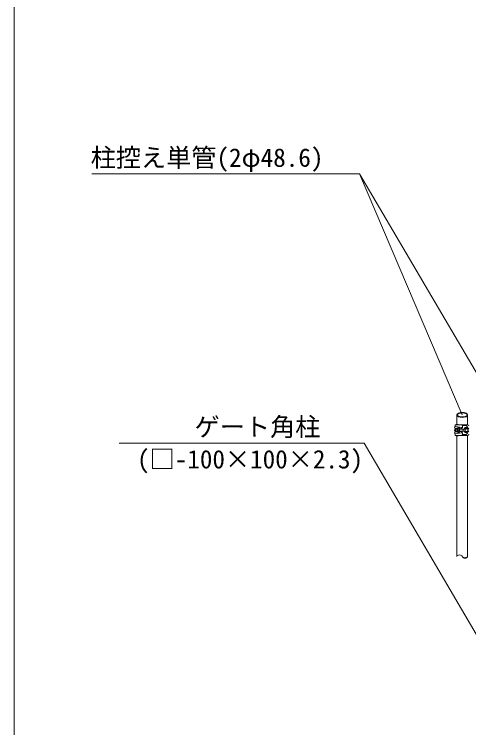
# Model space of a CAD drawing. Units: millimetres, scale not verified. Extents: x 2437 to 26587, y -17325 to 17325.
# Drawn here: x 2437 to 4517, y -10694 to -7432 of the extents above; entities that cross this region are included whole.
import ezdxf
from ezdxf.enums import TextEntityAlignment as Align

# ---------------------------------------------------------------- set-up
doc = ezdxf.new("R2010")
doc.units = ezdxf.units.MM
doc.header["$LTSCALE"] = 90
for name, color, linetype, lineweight in [('0-A_図面枠', 7, 'Continuous', 18), ('0-E_単管', 7, 'Continuous', 18), ('0-F_単管ｸﾗﾝﾌﾟ', 7, 'Continuous', 18), ('1-9_文字', 7, 'Continuous', 18)]:
    doc.layers.add(name, color=color, linetype=linetype, lineweight=lineweight)
doc.styles.add('ＭＳ ゴシック', font='')
doc.styles.get('ＭＳ ゴシック').set_extended_font_data('MS Gothic')

msp = doc.modelspace()

# ---------------------------------------------------------------- linework, layer by layer
at = {"layer": '0-A_図面枠'}
msp.add_lwpolyline([(2436.88, -675), (26586.88, -675), (26586.88, -17325), (2436.88, -17325)], close=True, dxfattribs=at)
at = {"layer": '0-E_単管'}
for p, q in [((4463.26, -9307), (4463.26, -9263.55)), ((4511.86, -9263.55), (4511.86, -9308.99)), ((4463.26, -9910.35), (4463.26, -9358.98)), ((4511.86, -9356.99), (4511.86, -9910.35))]:
    msp.add_line(p, q, dxfattribs=at)
msp.add_arc((4499.71, -9905.9), 12.93, 200.078, 339.922, dxfattribs=at)
for centre, major_axis, ratio, start_param, end_param in [((4487.56, -9263.55), (24.3, 0), 0.472425, 6.2831853, 12.5663706), ((4487.85, -9263.55), (-22, 0), 0.417269, 3.1415927, 9.424778), ((4475.41, -9910.35), (-12.15, 0), 0.525605, 3.1415927, 6.2831853), ((4499.71, -9910.35), (12.15, 0), 0.525605, 3.1415927, 6.2831853)]:
    msp.add_ellipse(centre, major_axis=major_axis, ratio=ratio, start_param=start_param, end_param=end_param, dxfattribs=at)
at = {"layer": '0-F_単管ｸﾗﾝﾌﾟ'}
for p, q in [((4461.35, -9324.99), (4455.21, -9324.99)), ((4455.4, -9328), (4455.4, -9324.99)), ((4463.27, -9328.69), (4456.3, -9328.69)), ((4468.39, -9307), (4460.39, -9307)), ((4468.29, -9321.98), (4468.29, -9319.91)), ((4476.99, -9322.99), (4469.48, -9320.32)), ((4490.77, -9328.69), (4474.54, -9328.69)), ((4485.6, -9322.96), (4485.52, -9322.99)), ((4506.35, -9312.2), (4488.89, -9312.2)), ((4488.89, -9320.46), (4488.89, -9313)), ((4503.17, -9326.99), (4503.17, -9326.2)), ((4511.27, -9317.9), (4508.68, -9320.48)), ((4509.17, -9326.99), (4509.17, -9326.2)), ((4513.17, -9337), (4513.17, -9329)), ((4514.17, -9337.99), (4514.17, -9328)), ((4461.35, -9340.99), (4455.21, -9340.99)), ((4463.27, -9337.28), (4456.3, -9337.28)), ((4468.39, -9358.98), (4460.39, -9358.98)), ((4468.29, -9346.07), (4468.29, -9343.99)), ((4476.99, -9343.01), (4469.38, -9345.7)), ((4490.77, -9337.28), (4474.54, -9337.28)), ((4485.6, -9343.03), (4485.52, -9343.01)), ((4488.89, -9352.98), (4488.89, -9345.52)), ((4506.35, -9353.78), (4488.89, -9353.78)), ((4511.17, -9338.99), (4501.18, -9338.99)), ((4509.67, -9344.48), (4502.67, -9344.48)), ((4503.17, -9339.8), (4503.17, -9338.99)), ((4505.84, -9356.99), (4505.84, -9356.95)), ((4511.27, -9348.08), (4507.68, -9344.48)), ((4509.17, -9339.8), (4509.17, -9338.99))]:
    msp.add_line(p, q, dxfattribs=at)
for points in [[(4452.39, -9320.45), (4452.39, -9320.48), (4452.39, -9320.5), (4452.39, -9320.51), (4452.39, -9320.52), (4452.39, -9320.53), (4452.39, -9320.52), (4452.39, -9320.51), (4452.39, -9320.49)], [(4462.43, -9328), (4455.45, -9328), (4455.29, -9328.01), (4455.15, -9328.08), (4455, -9328.16), (4454.87, -9328.3), (4454.74, -9328.46), (4454.61, -9328.67), (4454.49, -9328.9), (4454.36, -9329.17), (4454.26, -9329.45), (4454.15, -9329.79), (4454.07, -9330.13), (4453.99, -9330.5), (4453.94, -9330.88), (4453.87, -9331.29), (4453.83, -9331.69), (4453.78, -9332.13), (4453.77, -9332.56), (4453.77, -9332.99), (4453.77, -9333.42), (4453.78, -9333.86), (4453.83, -9334.29), (4453.87, -9334.7), (4453.94, -9335.11), (4453.99, -9335.5), (4454.07, -9335.87), (4454.15, -9336.19), (4454.26, -9336.53), (4454.36, -9336.82), (4454.49, -9337.08), (4454.61, -9337.33), (4454.74, -9337.52), (4454.87, -9337.7), (4455, -9337.82), (4455.15, -9337.9), (4455.29, -9337.97), (4455.45, -9337.99), (4455.6, -9337.97), (4455.74, -9337.9)], [(4455.13, -9329.13), (4455.03, -9329.23), (4454.92, -9329.37), (4454.82, -9329.53), (4454.74, -9329.72), (4454.63, -9329.92), (4454.57, -9330.17), (4454.49, -9330.42), (4454.42, -9330.7), (4454.36, -9331), (4454.31, -9331.3), (4454.26, -9331.63), (4454.24, -9331.97), (4454.23, -9332.29), (4454.2, -9332.64), (4454.2, -9332.99), (4454.2, -9333.34), (4454.23, -9333.69), (4454.24, -9334.02), (4454.26, -9334.37), (4454.31, -9334.67), (4454.36, -9334.99), (4454.42, -9335.3), (4454.49, -9335.57), (4454.57, -9335.83), (4454.63, -9336.05), (4454.74, -9336.26), (4454.82, -9336.47), (4454.92, -9336.61), (4455.03, -9336.75), (4455.13, -9336.86), (4455.23, -9336.94), (4455.33, -9336.99), (4455.45, -9337)], [(4455.45, -9337), (4455.56, -9336.99), (4455.66, -9336.94), (4455.76, -9336.86), (4455.86, -9336.75), (4455.97, -9336.61), (4456.07, -9336.47), (4456.15, -9336.26), (4456.26, -9336.05), (4456.32, -9335.83), (4456.4, -9335.57), (4456.47, -9335.3), (4456.52, -9334.99), (4456.58, -9334.67), (4456.63, -9334.37), (4456.65, -9334.02), (4456.66, -9333.69), (4456.69, -9333.34), (4456.69, -9332.99), (4456.69, -9332.64), (4456.66, -9332.29), (4456.65, -9331.97), (4456.63, -9331.63), (4456.58, -9331.3), (4456.52, -9331), (4456.47, -9330.7), (4456.4, -9330.42), (4456.32, -9330.17), (4456.26, -9329.92), (4456.15, -9329.72), (4456.07, -9329.53), (4455.97, -9329.37), (4455.86, -9329.23), (4455.76, -9329.13), (4455.66, -9329.06), (4455.56, -9329), (4455.45, -9329), (4455.33, -9329), (4455.23, -9329.06), (4455.13, -9329.13)], [(4484, -9321), (4457.24, -9316), (4455.21, -9316)], [(4512.38, -9308.99), (4455.4, -9308.99), (4455.4, -9316)], [(4455.45, -9340.99), (4455.45, -9337.99), (4462.43, -9337.99), (4462.57, -9337.97), (4462.72, -9337.9), (4462.86, -9337.82), (4462.98, -9337.7), (4463.13, -9337.52), (4463.25, -9337.33), (4463.37, -9337.08), (4463.5, -9336.82), (4463.6, -9336.53), (4463.7, -9336.19), (4463.78, -9335.87), (4463.86, -9335.5), (4463.93, -9335.11), (4463.99, -9334.7), (4464.03, -9334.29), (4464.07, -9333.86), (4464.09, -9333.42), (4464.09, -9332.99), (4464.09, -9332.56), (4464.07, -9332.13), (4464.03, -9331.69), (4463.99, -9331.29), (4463.93, -9330.88), (4463.86, -9330.5), (4463.78, -9330.13), (4463.7, -9329.79), (4463.6, -9329.45), (4463.5, -9329.17), (4463.37, -9328.9), (4463.25, -9328.67), (4463.13, -9328.46), (4462.98, -9328.3), (4462.86, -9328.16), (4462.72, -9328.08), (4462.57, -9328.01), (4462.43, -9328), (4462.41, -9328)], [(4455.74, -9337.9), (4455.89, -9337.82), (4456.01, -9337.7), (4456.15, -9337.52), (4456.28, -9337.33), (4456.4, -9337.08), (4456.52, -9336.82), (4456.63, -9336.53), (4456.73, -9336.19), (4456.82, -9335.87), (4456.9, -9335.5), (4456.95, -9335.11), (4457.02, -9334.7), (4457.06, -9334.29), (4457.11, -9333.86), (4457.11, -9333.42), (4457.11, -9332.99), (4457.11, -9332.56), (4457.11, -9332.13), (4457.06, -9331.69), (4457.02, -9331.29), (4456.95, -9330.88), (4456.9, -9330.5), (4456.82, -9330.13), (4456.73, -9329.79), (4456.63, -9329.45), (4456.52, -9329.17), (4456.4, -9328.9), (4456.28, -9328.67), (4456.15, -9328.46), (4456.01, -9328.3), (4455.89, -9328.16), (4455.74, -9328.08), (4455.6, -9328.01), (4455.45, -9328)], [(4462.43, -9324.5), (4462.14, -9324.54), (4461.88, -9324.62), (4461.61, -9324.78), (4461.34, -9325.01), (4461.09, -9325.31), (4460.85, -9325.63), (4460.62, -9326.04), (4460.39, -9326.49), (4460.18, -9326.99), (4460, -9327.55), (4459.88, -9328)], [(4460.39, -9307), (4460.38, -9307), (4460.37, -9307), (4460.36, -9307), (4460.35, -9307)], [(4460.35, -9308.92), (4460.36, -9308.92), (4460.37, -9308.92), (4460.38, -9308.92)], [(4465.72, -9324.5), (4465.51, -9325.22), (4465.35, -9325.96), (4465.18, -9326.65), (4465.1, -9327.38), (4465.05, -9328.08), (4465.14, -9328.75), (4465.33, -9329.5), (4465.64, -9330.21), (4466.03, -9330.93), (4466.5, -9331.63), (4467.01, -9332.32), (4467.55, -9332.99), (4474.04, -9332.99), (4473.51, -9333.67), (4473, -9334.37), (4472.52, -9335.07), (4472.14, -9335.77), (4471.83, -9336.49), (4471.62, -9337.25), (4471.56, -9337.92), (4471.6, -9338.61), (4471.68, -9339.33), (4471.83, -9340.05), (4472.01, -9340.77), (4472.22, -9341.49), (4462.43, -9341.49), (4462.7, -9341.47), (4462.97, -9341.36), (4463.23, -9341.19), (4463.5, -9340.97), (4463.75, -9340.7), (4463.99, -9340.35), (4464.22, -9339.97), (4464.44, -9339.52), (4464.65, -9338.99), (4464.84, -9338.46), (4465, -9337.86)], [(4465, -9328.11), (4464.84, -9327.55), (4464.65, -9326.99), (4464.44, -9326.49), (4464.22, -9326.04), (4463.99, -9325.63), (4463.75, -9325.31), (4463.5, -9325.01), (4463.23, -9324.78), (4462.97, -9324.62), (4462.7, -9324.54), (4462.43, -9324.5), (4472.22, -9324.5), (4472.49, -9324.94), (4472.73, -9325.47), (4472.98, -9326.04), (4473.18, -9326.67), (4473.39, -9327.36), (4473.55, -9328.08), (4473.7, -9328.83), (4473.82, -9329.62), (4473.92, -9330.44), (4473.99, -9331.26), (4474.03, -9332.11), (4474.04, -9332.97), (4474.03, -9333.81), (4473.99, -9334.67), (4473.92, -9335.5), (4473.82, -9336.32), (4473.7, -9337.1), (4473.55, -9337.86), (4473.39, -9338.58), (4473.21, -9339.26), (4472.98, -9339.9), (4472.75, -9340.48), (4472.51, -9341.01), (4472.24, -9341.47), (4471.95, -9341.86), (4471.66, -9342.19), (4471.37, -9342.45)], [(4465.33, -9329.5), (4465.14, -9328.75), (4465.05, -9328.08)], [(4465.05, -9337.92), (4465.14, -9337.25), (4465.26, -9336.59), (4465.37, -9335.89), (4465.45, -9335.2), (4465.51, -9334.47), (4465.55, -9333.73), (4465.55, -9332.99), (4465.55, -9332.25), (4465.51, -9331.51), (4465.45, -9330.8), (4465.37, -9330.09), (4465.26, -9329.42)], [(4470.41, -9323.2), (4470.09, -9323.24), (4469.77, -9323.34), (4469.46, -9323.53), (4469.18, -9323.8), (4468.88, -9324.13), (4468.62, -9324.5)], [(4474.04, -9332.99), (4473.51, -9332.32), (4473, -9331.63), (4472.52, -9330.93), (4472.14, -9330.21), (4471.83, -9329.5), (4471.62, -9328.75), (4471.56, -9328.08), (4471.6, -9327.38), (4471.68, -9326.65), (4471.83, -9325.96), (4472.01, -9325.22), (4472.22, -9324.5), (4471.93, -9324.11), (4471.64, -9323.77), (4471.35, -9323.53), (4471.05, -9323.34), (4470.71, -9323.23), (4470.41, -9323.2), (4471.42, -9323.2), (4471.72, -9323.24), (4472.06, -9323.34), (4472.36, -9323.53), (4472.65, -9323.77), (4472.95, -9324.11), (4473.23, -9324.51), (4473.49, -9324.97), (4473.74, -9325.49), (4473.99, -9326.06), (4474.2, -9326.7), (4474.38, -9327.38), (4474.57, -9328.09), (4474.7, -9328.86), (4474.83, -9329.63), (4474.91, -9330.46), (4474.99, -9331.29), (4475.03, -9332.15), (4475.03, -9332.99), (4475.03, -9333.86), (4474.99, -9334.7)], [(4485.6, -9325.18), (4484.54, -9325.57), (4484.17, -9325.79), (4483.88, -9326.49), (4483.88, -9326.74), (4474.36, -9326.74)], [(4474.36, -9326.71), (4474.36, -9326.73), (4474.36, -9326.74), (4474.36, -9326.75), (4474.36, -9326.76), (4474.36, -9326.77), (4474.36, -9326.76), (4474.36, -9326.75), (4474.36, -9326.74)], [(4474.54, -9337.99), (4500.03, -9337.99), (4500.16, -9337.97), (4500.32, -9337.9), (4500.45, -9337.82), (4500.6, -9337.7), (4500.74, -9337.52), (4500.86, -9337.33), (4500.99, -9337.08), (4501.09, -9336.82), (4501.22, -9336.53), (4501.31, -9336.19), (4501.4, -9335.87), (4501.48, -9335.5), (4501.55, -9335.11), (4501.6, -9334.7), (4501.65, -9334.29), (4501.66, -9333.86), (4501.69, -9333.42), (4501.71, -9332.99), (4501.69, -9332.56), (4501.66, -9332.13), (4501.65, -9331.69), (4501.6, -9331.29), (4501.55, -9330.88), (4501.48, -9330.5), (4501.4, -9330.13), (4501.31, -9329.79), (4501.22, -9329.45), (4501.09, -9329.17), (4500.99, -9328.9), (4500.86, -9328.67), (4500.74, -9328.46), (4500.6, -9328.3), (4500.45, -9328.16), (4500.32, -9328.08), (4500.16, -9328.01), (4500.03, -9328), (4474.54, -9328)], [(4482.89, -9326.71), (4482.89, -9326.73), (4482.89, -9326.74), (4482.89, -9326.75), (4482.89, -9326.76), (4482.89, -9326.77), (4482.89, -9326.76), (4482.89, -9326.75), (4482.89, -9326.74)], [(4488.82, -9313), (4488.82, -9312.99), (4488.82, -9312.98), (4488.82, -9312.97), (4488.82, -9312.95)], [(4488.82, -9313), (4488.82, -9313.01), (4488.82, -9313)], [(4489.9, -9337.99), (4490.05, -9337.97), (4490.19, -9337.9), (4490.33, -9337.82), (4490.48, -9337.7), (4490.62, -9337.52), (4490.75, -9337.33), (4490.87, -9337.08), (4490.97, -9336.82), (4491.09, -9336.53), (4491.2, -9336.19), (4491.28, -9335.87), (4491.37, -9335.5), (4491.42, -9335.11), (4491.49, -9334.7), (4491.53, -9334.29), (4491.55, -9333.86), (4491.57, -9333.42), (4491.59, -9332.99), (4491.57, -9332.56), (4491.55, -9332.13), (4491.53, -9331.69), (4491.49, -9331.29), (4491.42, -9330.88), (4491.37, -9330.5), (4491.28, -9330.13), (4491.2, -9329.79), (4491.09, -9329.45), (4490.97, -9329.17), (4490.87, -9328.9), (4490.75, -9328.67), (4490.62, -9328.46), (4490.48, -9328.3), (4490.33, -9328.16), (4490.19, -9328.08), (4490.05, -9328.01), (4489.9, -9328)], [(4512.38, -9322.99), (4498.17, -9322.99), (4498.17, -9326.2), (4512.38, -9326.2)], [(4511.17, -9326.99), (4501.18, -9326.99), (4501.17, -9326.99), (4501.16, -9326.99), (4501.15, -9326.99), (4501.14, -9326.99), (4501.13, -9326.99)], [(4509.92, -9320.48), (4502.43, -9320.48), (4501.55, -9320.86), (4501.18, -9321.74), (4501.55, -9322.62), (4502.43, -9322.99)], [(4513.08, -9329), (4513.08, -9329), (4513.08, -9328.99), (4513.08, -9328.98), (4513.08, -9328.97), (4513.08, -9328.96), (4513.08, -9328.95)], [(4514.09, -9327.96), (4514.09, -9327.97), (4514.09, -9327.98), (4514.09, -9327.99), (4514.09, -9328), (4514.09, -9327.99)], [(4452.39, -9332.95), (4452.39, -9332.97), (4452.39, -9332.98), (4452.39, -9333), (4452.39, -9333.01), (4452.39, -9333.02), (4452.39, -9333.01), (4452.39, -9332.99)], [(4452.39, -9345.46), (4452.39, -9345.47), (4452.39, -9345.49), (4452.39, -9345.51), (4452.39, -9345.52), (4452.39, -9345.53), (4452.39, -9345.52), (4452.39, -9345.51), (4452.39, -9345.5)], [(4484, -9344.98), (4457.24, -9350), (4455.21, -9350)], [(4512.38, -9356.99), (4455.4, -9356.99), (4455.4, -9350)], [(4459.88, -9337.99), (4460.04, -9338.56), (4460.23, -9339.1), (4460.44, -9339.6), (4460.66, -9340.05), (4460.9, -9340.43), (4461.14, -9340.77), (4461.4, -9341.03), (4461.67, -9341.24), (4461.93, -9341.38), (4462.2, -9341.47), (4462.43, -9341.49)], [(4460.39, -9356.99), (4460.38, -9356.99), (4460.37, -9356.99), (4460.36, -9356.99), (4460.35, -9356.99)], [(4460.35, -9358.9), (4460.36, -9358.9), (4460.37, -9358.9), (4460.38, -9358.9)], [(4465.72, -9341.49), (4465.51, -9340.77), (4465.35, -9340.05), (4465.18, -9339.33), (4465.1, -9338.61), (4465.05, -9337.92), (4465.14, -9337.25), (4465.33, -9336.49), (4465.64, -9335.77), (4466.03, -9335.07), (4466.5, -9334.37), (4467.01, -9333.67), (4467.55, -9332.99)], [(4468.21, -9343.99), (4468.21, -9343.98), (4468.21, -9343.96), (4468.21, -9343.95)], [(4468.21, -9343.99), (4468.21, -9344), (4468.21, -9343.99)], [(4471.37, -9342.45), (4471.06, -9342.64), (4470.74, -9342.76), (4470.43, -9342.8), (4470.12, -9342.76), (4469.79, -9342.66), (4469.48, -9342.48), (4469.19, -9342.21), (4468.88, -9341.87), (4468.62, -9341.49)], [(4474.99, -9334.7), (4474.91, -9335.52), (4474.83, -9336.34), (4474.7, -9337.12), (4474.57, -9337.89), (4474.38, -9338.61), (4474.2, -9339.28), (4473.99, -9339.92), (4473.74, -9340.5), (4473.49, -9341.01), (4473.23, -9341.49), (4472.95, -9341.87), (4472.65, -9342.21), (4472.36, -9342.45), (4472.06, -9342.64), (4471.72, -9342.76), (4471.42, -9342.8), (4470.41, -9342.8)], [(4485.6, -9340.82), (4484.54, -9340.43), (4484.17, -9340.19), (4483.88, -9339.49), (4483.88, -9339.24), (4474.36, -9339.24)], [(4488.81, -9345.52), (4488.81, -9345.53), (4488.81, -9345.54), (4488.81, -9345.55), (4488.81, -9345.54), (4488.81, -9345.53), (4488.81, -9345.51), (4488.81, -9345.5), (4488.81, -9345.47)], [(4488.81, -9347.73), (4488.81, -9347.72), (4488.81, -9347.7)], [(4512.38, -9342.98), (4498.17, -9342.98), (4498.17, -9339.8), (4512.38, -9339.8)], [(4501.13, -9338.91), (4501.14, -9338.91), (4501.15, -9338.91), (4501.16, -9338.91), (4501.17, -9338.91)], [(4502.64, -9344.4), (4502.65, -9344.4), (4502.65, -9344.4), (4502.66, -9344.4), (4502.67, -9344.4)]]:
    msp.add_lwpolyline(points, dxfattribs=at)
for points in [[(4488.81, -9347.73), (4488.81, -9347.75), (4488.81, -9347.76), (4488.81, -9347.77), (4488.81, -9347.76), (4488.81, -9347.75)], [(4505.84, -9356.99), (4505.84, -9357.03), (4505.84, -9357.06), (4505.84, -9357.08), (4505.84, -9357.08), (4505.84, -9357.07), (4505.84, -9357.05), (4505.84, -9357.03)]]:
    msp.add_lwpolyline(points, close=True, dxfattribs=at)
for centre, radius, start, end in [((4457.36, -9320.48), 4.97, 115.606, 179.769), ((4457.36, -9320.46), 4.97, 180.364, 244.66), ((4456.86, -9332.95), 4.47, 124.858, 179.99), ((4460.35, -9307.95), 0.954, 89.876, 270.124), ((4465.26, -9321.96), 2.95, 303.777, 359.345), ((4468.35, -9307.95), 0.954, 272.926, 87.074), ((4478.33, -9326.74), 3.98, 109.722, 180.026), ((4486.83, -9326.72), 3.94, 109.418, 179.936), ((4484.86, -9312.95), 3.96, 0.018, 89.348), ((4483.85, -9320.43), 4.96, 290.156, 359.552), ((4483.86, -9318.22), 4.95, 290.249, 359.703), ((4501.13, -9328.94), 1.95, 90.006, 150.893), ((4515.8, -9308.96), 9.96, 180.185, 243.12), ((4509.87, -9321.7), 1.22, 271.644, 88.1), ((4511.11, -9328.95), 1.96, 359.923, 88.63), ((4512.33, -9313.96), 4.97, 359.957, 89.475), ((4512.34, -9327.95), 4.96, 0.016, 89.542), ((4512.33, -9327.96), 1.75, 359.977, 88.405), ((4457.33, -9345.46), 4.94, 115.472, 179.967), ((4457.34, -9345.46), 4.95, 180.472, 244.843), ((4456.85, -9332.95), 4.46, 180.49, 235.682), ((4460.35, -9357.95), 0.954, 89.876, 270.124), ((4465.25, -9343.95), 2.97, 0.036, 55.322), ((4468.34, -9357.95), 0.963, 273.107, 87.115), ((4478.31, -9339.2), 3.96, 180.643, 250.879), ((4486.83, -9339.2), 3.95, 180.628, 250.973), ((4484.86, -9352.95), 3.96, 270.656, 359.503), ((4483.85, -9345.47), 4.96, 359.85, 69.366), ((4483.86, -9347.7), 4.96, 0.003, 69.52), ((4501.13, -9336.97), 1.94, 211.285, 270.035), ((4502.63, -9342.94), 1.46, 181.651, 270.086), ((4515.79, -9356.95), 9.95, 117.011, 180.002), ((4509.63, -9342.94), 1.46, 271.454, 358.546), ((4511.12, -9336.95), 1.96, 271.341, 358.66), ((4512.34, -9337.95), 4.96, 270.428, 359.572), ((4512.33, -9337.96), 1.75, 271.651, 359.074), ((4512.34, -9351.95), 4.96, 270.428, 359.572)]:
    msp.add_arc(centre, radius, start, end, dxfattribs=at)
at = {"layer": '1-9_文字'}
for p, q in [((2792.69, -8161.1), (4016.05, -8161.1)), ((4016.48, -8161.1), (4016.05, -8161.1)), ((4665.91, -9263.55), (4016.48, -8161.1)), ((4487.56, -9263.55), (4016.48, -8161.1)), ((2916.57, -9392.09), (4038.16, -9392.09)), ((4038.6, -9392.09), (4038.16, -9392.09)), ((4576.88, -10309.55), (4038.6, -9392.09))]:
    msp.add_line(p, q, dxfattribs=at)

# ---------------------------------------------------------------- texts
at = {"layer": '1-9_文字', "style": 'ＭＳ ゴシック'}
for s, p in [('柱控え単管(2φ48.6)\u3000\u3000', (2786.55, -8154.62)), ('\u3000\u3000\u3000ゲート角柱\u3000\u3000\u3000\u3000', (2916.57, -9385.61)), ('(□-100×100×2.3)', (2998.98, -9533.78))]:
    msp.add_text(s, height=84.46, dxfattribs=at).set_placement(p, align=Align.BOTTOM_LEFT)

doc.saveas('drawing.dxf')
